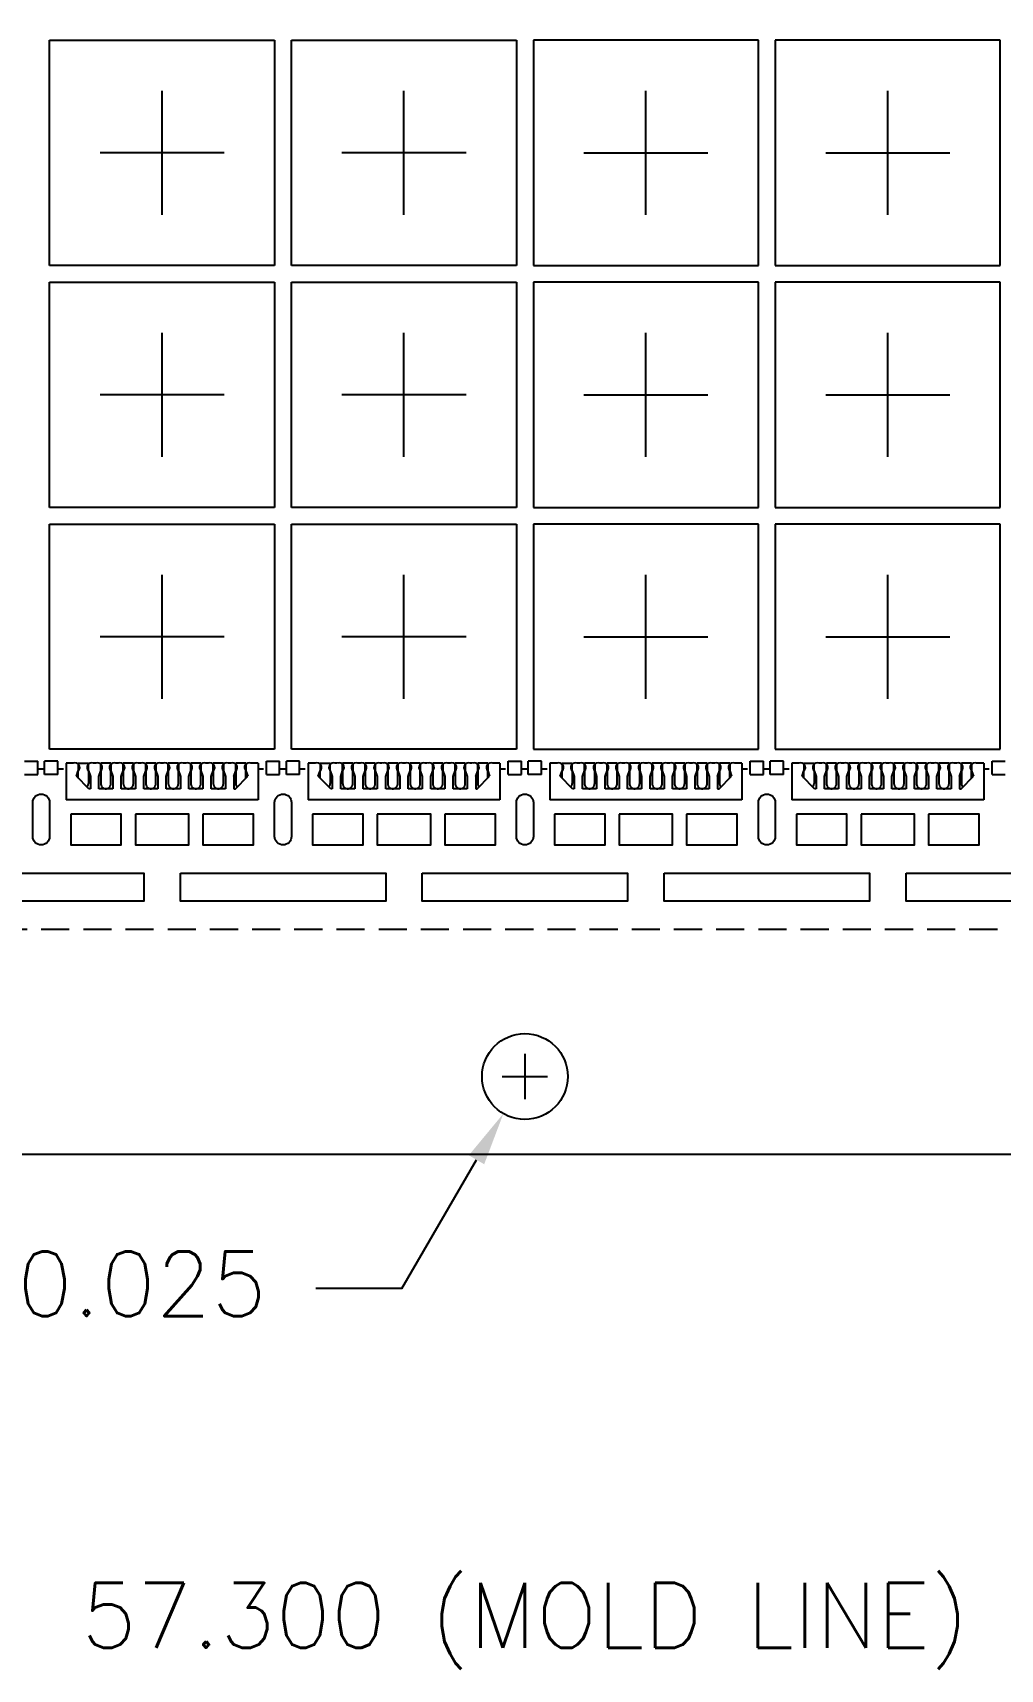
# Model space of a CAD drawing. Extents: x 580 to 695, y -153 to -2.
# Drawn here: x 627.75 to 644.95, y -90.44 to -61.36 of the extents above; entities that cross this region are included whole.
import ezdxf

# ---------------------------------------------------------------- set-up
doc = ezdxf.new("R2010")
doc.units = 0
doc.header["$LTSCALE"] = 5
doc.header["$MEASUREMENT"] = 0
doc.linetypes.add('CENTER', pattern=[2, 1.25, -0.25, 0.25, -0.25])
doc.linetypes.add('HIDDEN', pattern=[0.375, 0.25, -0.125])
doc.layers.add('1', color=7, linetype='CONTINUOUS')
doc.layers.add('1D', color=4, linetype='CONTINUOUS')
doc.styles.add('SIMPLEX', font='SIMPLEX')

msp = doc.modelspace()

# ---------------------------------------------------------------- linework, layer by layer
at = {"layer": '1'}
for p, q in [((627.607, -74.305), (627.842, -74.305)), ((627.842, -74.54), (627.842, -74.305)), ((627.962, -74.54), (627.962, -74.305)), ((628.197, -74.305), (627.962, -74.305)), ((628.197, -74.54), (628.197, -74.305)), ((628.473, -74.34), (628.347, -74.34)), ((628.562, -74.359), (628.562, -74.479)), ((628.742, -74.479), (628.742, -74.359)), ((628.873, -74.34), (628.831, -74.34)), ((628.962, -74.479), (628.962, -74.359)), ((629.142, -74.359), (629.142, -74.479)), ((629.273, -74.34), (629.231, -74.34)), ((629.362, -74.479), (629.362, -74.359)), ((629.542, -74.359), (629.542, -74.479)), ((629.673, -74.34), (629.631, -74.34)), ((629.762, -74.479), (629.762, -74.359)), ((629.942, -74.359), (629.942, -74.479)), ((630.073, -74.34), (630.031, -74.34)), ((630.162, -74.479), (630.162, -74.359)), ((630.342, -74.359), (630.342, -74.479)), ((630.473, -74.34), (630.431, -74.34)), ((630.562, -74.479), (630.562, -74.359)), ((630.742, -74.359), (630.742, -74.479)), ((630.873, -74.34), (630.831, -74.34)), ((630.962, -74.479), (630.962, -74.359)), ((631.142, -74.359), (631.142, -74.479)), ((631.273, -74.34), (631.231, -74.34)), ((631.362, -74.479), (631.362, -74.359)), ((631.542, -74.359), (631.542, -74.479)), ((631.757, -74.34), (631.631, -74.34)), ((631.907, -74.305), (632.142, -74.305)), ((631.907, -74.54), (631.907, -74.305)), ((632.142, -74.54), (632.142, -74.305)), ((632.262, -74.54), (632.262, -74.305)), ((632.497, -74.305), (632.262, -74.305)), ((632.497, -74.54), (632.497, -74.305)), ((632.773, -74.34), (632.647, -74.34)), ((632.862, -74.359), (632.862, -74.479)), ((633.042, -74.479), (633.042, -74.359)), ((633.173, -74.34), (633.131, -74.34)), ((633.262, -74.479), (633.262, -74.359)), ((633.442, -74.359), (633.442, -74.479)), ((633.573, -74.34), (633.531, -74.34)), ((633.662, -74.479), (633.662, -74.359)), ((633.842, -74.359), (633.842, -74.479)), ((633.973, -74.34), (633.931, -74.34)), ((634.062, -74.479), (634.062, -74.359)), ((634.242, -74.359), (634.242, -74.479)), ((634.373, -74.34), (634.331, -74.34)), ((634.462, -74.479), (634.462, -74.359)), ((634.642, -74.359), (634.642, -74.479)), ((634.773, -74.34), (634.731, -74.34)), ((634.862, -74.479), (634.862, -74.359)), ((635.042, -74.359), (635.042, -74.479)), ((635.173, -74.34), (635.131, -74.34)), ((635.262, -74.479), (635.262, -74.359)), ((635.442, -74.359), (635.442, -74.479)), ((635.573, -74.34), (635.531, -74.34)), ((635.662, -74.479), (635.662, -74.359)), ((635.842, -74.359), (635.842, -74.479)), ((636.057, -74.34), (635.931, -74.34)), ((636.207, -74.305), (636.442, -74.305)), ((636.207, -74.54), (636.207, -74.305)), ((636.442, -74.54), (636.442, -74.305)), ((636.562, -74.54), (636.562, -74.305)), ((636.797, -74.305), (636.562, -74.305)), ((636.797, -74.54), (636.797, -74.305)), ((637.073, -74.34), (636.947, -74.34)), ((637.162, -74.359), (637.162, -74.479)), ((637.342, -74.479), (637.342, -74.359)), ((637.473, -74.34), (637.431, -74.34)), ((637.562, -74.479), (637.562, -74.359)), ((637.742, -74.359), (637.742, -74.479)), ((637.873, -74.34), (637.831, -74.34)), ((637.962, -74.479), (637.962, -74.359)), ((638.142, -74.359), (638.142, -74.479)), ((638.273, -74.34), (638.231, -74.34)), ((638.362, -74.479), (638.362, -74.359)), ((638.542, -74.359), (638.542, -74.479)), ((638.673, -74.34), (638.631, -74.34)), ((638.762, -74.479), (638.762, -74.359)), ((638.942, -74.359), (638.942, -74.479)), ((639.073, -74.34), (639.031, -74.34)), ((639.162, -74.479), (639.162, -74.359)), ((639.342, -74.359), (639.342, -74.479)), ((639.473, -74.34), (639.431, -74.34)), ((639.562, -74.479), (639.562, -74.359)), ((639.742, -74.359), (639.742, -74.479)), ((639.873, -74.34), (639.831, -74.34)), ((639.962, -74.479), (639.962, -74.359)), ((640.142, -74.359), (640.142, -74.479)), ((640.357, -74.34), (640.231, -74.34)), ((640.507, -74.305), (640.742, -74.305)), ((640.507, -74.54), (640.507, -74.305)), ((640.742, -74.54), (640.742, -74.305)), ((640.862, -74.54), (640.862, -74.305)), ((641.097, -74.305), (640.862, -74.305)), ((641.097, -74.54), (641.097, -74.305)), ((641.373, -74.34), (641.247, -74.34)), ((641.462, -74.359), (641.462, -74.479)), ((641.642, -74.479), (641.642, -74.359)), ((641.773, -74.34), (641.731, -74.34)), ((641.862, -74.479), (641.862, -74.359)), ((642.042, -74.359), (642.042, -74.479)), ((642.173, -74.34), (642.131, -74.34)), ((642.262, -74.479), (642.262, -74.359)), ((642.442, -74.359), (642.442, -74.479)), ((642.573, -74.34), (642.531, -74.34)), ((642.662, -74.479), (642.662, -74.359)), ((642.842, -74.359), (642.842, -74.479)), ((642.973, -74.34), (642.931, -74.34)), ((643.062, -74.479), (643.062, -74.359)), ((643.242, -74.359), (643.242, -74.479)), ((643.373, -74.34), (643.331, -74.34)), ((643.462, -74.479), (643.462, -74.359)), ((643.642, -74.359), (643.642, -74.479)), ((643.773, -74.34), (643.731, -74.34)), ((643.862, -74.479), (643.862, -74.359)), ((644.042, -74.359), (644.042, -74.479)), ((644.173, -74.34), (644.131, -74.34)), ((644.262, -74.479), (644.262, -74.359)), ((644.442, -74.359), (644.442, -74.479)), ((644.657, -74.34), (644.531, -74.34)), ((644.807, -74.305), (645.042, -74.305)), ((644.807, -74.54), (644.807, -74.305)), ((627.607, -74.54), (627.842, -74.54)), ((628.197, -74.54), (627.962, -74.54)), ((628.529, -74.575), (628.562, -74.479)), ((628.749, -74.795), (628.529, -74.575)), ((628.742, -74.479), (628.777, -74.58)), ((628.777, -74.58), (628.777, -74.795)), ((628.927, -74.58), (628.962, -74.479)), ((628.927, -74.795), (628.927, -74.58)), ((629.142, -74.479), (629.177, -74.58)), ((629.177, -74.58), (629.177, -74.795)), ((629.327, -74.58), (629.362, -74.479)), ((629.327, -74.795), (629.327, -74.58)), ((629.542, -74.479), (629.577, -74.58)), ((629.577, -74.58), (629.577, -74.795)), ((629.727, -74.58), (629.762, -74.479)), ((629.727, -74.795), (629.727, -74.58)), ((629.942, -74.479), (629.977, -74.58)), ((629.977, -74.58), (629.977, -74.795)), ((630.127, -74.58), (630.162, -74.479)), ((630.127, -74.795), (630.127, -74.58)), ((630.342, -74.479), (630.377, -74.58)), ((630.377, -74.58), (630.377, -74.795)), ((630.527, -74.58), (630.562, -74.479)), ((630.527, -74.795), (630.527, -74.58)), ((630.742, -74.479), (630.777, -74.58)), ((630.777, -74.58), (630.777, -74.795)), ((630.927, -74.58), (630.962, -74.479)), ((630.927, -74.795), (630.927, -74.58)), ((631.142, -74.479), (631.177, -74.58)), ((631.177, -74.58), (631.177, -74.795)), ((631.327, -74.58), (631.362, -74.479)), ((631.327, -74.58), (631.327, -74.795)), ((631.355, -74.795), (631.575, -74.575)), ((631.542, -74.479), (631.575, -74.575)), ((631.907, -74.54), (632.142, -74.54)), ((632.497, -74.54), (632.262, -74.54)), ((632.829, -74.575), (632.862, -74.479)), ((633.049, -74.795), (632.829, -74.575)), ((633.042, -74.479), (633.077, -74.58)), ((633.077, -74.58), (633.077, -74.795)), ((633.227, -74.58), (633.262, -74.479)), ((633.227, -74.795), (633.227, -74.58)), ((633.442, -74.479), (633.477, -74.58)), ((633.477, -74.58), (633.477, -74.795)), ((633.627, -74.58), (633.662, -74.479)), ((633.627, -74.795), (633.627, -74.58)), ((633.842, -74.479), (633.877, -74.58)), ((633.877, -74.58), (633.877, -74.795)), ((634.027, -74.58), (634.062, -74.479)), ((634.027, -74.795), (634.027, -74.58)), ((634.242, -74.479), (634.277, -74.58)), ((634.277, -74.58), (634.277, -74.795)), ((634.427, -74.58), (634.462, -74.479)), ((634.427, -74.795), (634.427, -74.58)), ((634.642, -74.479), (634.677, -74.58)), ((634.677, -74.58), (634.677, -74.795)), ((634.827, -74.58), (634.862, -74.479)), ((634.827, -74.795), (634.827, -74.58)), ((635.042, -74.479), (635.077, -74.58)), ((635.077, -74.58), (635.077, -74.795)), ((635.227, -74.58), (635.262, -74.479)), ((635.227, -74.795), (635.227, -74.58)), ((635.442, -74.479), (635.477, -74.58)), ((635.477, -74.58), (635.477, -74.795)), ((635.627, -74.58), (635.662, -74.479)), ((635.627, -74.58), (635.627, -74.795)), ((635.655, -74.795), (635.875, -74.575)), ((635.842, -74.479), (635.875, -74.575)), ((636.207, -74.54), (636.442, -74.54)), ((636.797, -74.54), (636.562, -74.54)), ((637.129, -74.575), (637.162, -74.479)), ((637.349, -74.795), (637.129, -74.575)), ((637.342, -74.479), (637.377, -74.58)), ((637.377, -74.58), (637.377, -74.795)), ((637.527, -74.58), (637.562, -74.479)), ((637.527, -74.795), (637.527, -74.58)), ((637.742, -74.479), (637.777, -74.58)), ((637.777, -74.58), (637.777, -74.795)), ((637.927, -74.58), (637.962, -74.479)), ((637.927, -74.795), (637.927, -74.58)), ((638.142, -74.479), (638.177, -74.58)), ((638.177, -74.58), (638.177, -74.795)), ((638.327, -74.58), (638.362, -74.479)), ((638.327, -74.795), (638.327, -74.58)), ((638.542, -74.479), (638.577, -74.58)), ((638.577, -74.58), (638.577, -74.795)), ((638.727, -74.58), (638.762, -74.479)), ((638.727, -74.795), (638.727, -74.58)), ((638.942, -74.479), (638.977, -74.58)), ((638.977, -74.58), (638.977, -74.795)), ((639.127, -74.58), (639.162, -74.479)), ((639.127, -74.795), (639.127, -74.58)), ((639.342, -74.479), (639.377, -74.58)), ((639.377, -74.58), (639.377, -74.795)), ((639.527, -74.58), (639.562, -74.479)), ((639.527, -74.795), (639.527, -74.58)), ((639.742, -74.479), (639.777, -74.58)), ((639.777, -74.58), (639.777, -74.795)), ((639.927, -74.58), (639.962, -74.479)), ((639.927, -74.58), (639.927, -74.795)), ((639.955, -74.795), (640.175, -74.575)), ((640.142, -74.479), (640.175, -74.575)), ((640.507, -74.54), (640.742, -74.54)), ((641.097, -74.54), (640.862, -74.54)), ((641.429, -74.575), (641.462, -74.479)), ((641.649, -74.795), (641.429, -74.575)), ((641.642, -74.479), (641.677, -74.58)), ((641.677, -74.58), (641.677, -74.795)), ((641.827, -74.58), (641.862, -74.479)), ((641.827, -74.795), (641.827, -74.58)), ((642.042, -74.479), (642.077, -74.58)), ((642.077, -74.58), (642.077, -74.795)), ((642.227, -74.58), (642.262, -74.479)), ((642.227, -74.795), (642.227, -74.58)), ((642.442, -74.479), (642.477, -74.58)), ((642.477, -74.58), (642.477, -74.795)), ((642.627, -74.58), (642.662, -74.479)), ((642.627, -74.795), (642.627, -74.58)), ((642.842, -74.479), (642.877, -74.58)), ((642.877, -74.58), (642.877, -74.795)), ((643.027, -74.58), (643.062, -74.479)), ((643.027, -74.795), (643.027, -74.58)), ((643.242, -74.479), (643.277, -74.58)), ((643.277, -74.58), (643.277, -74.795)), ((643.427, -74.58), (643.462, -74.479)), ((643.427, -74.795), (643.427, -74.58)), ((643.642, -74.479), (643.677, -74.58)), ((643.677, -74.58), (643.677, -74.795)), ((643.827, -74.58), (643.862, -74.479)), ((643.827, -74.795), (643.827, -74.58)), ((644.042, -74.479), (644.077, -74.58)), ((644.077, -74.58), (644.077, -74.795)), ((644.227, -74.58), (644.262, -74.479)), ((644.227, -74.58), (644.227, -74.795)), ((644.255, -74.795), (644.475, -74.575)), ((644.442, -74.479), (644.475, -74.575)), ((644.807, -74.54), (645.042, -74.54)), ((671.431, -81.295), (601.652, -81.295))]:
    msp.add_line(p, q, dxfattribs=at)
at = {"layer": '1', "color": 7}
for p, q in [((628.347, -74.34), (628.347, -74.995)), ((631.757, -74.34), (631.757, -74.995)), ((632.647, -74.34), (632.647, -74.995)), ((636.057, -74.34), (636.057, -74.995)), ((636.947, -74.34), (636.947, -74.995)), ((640.357, -74.34), (640.357, -74.995)), ((641.247, -74.34), (641.247, -74.995)), ((644.657, -74.34), (644.657, -74.995)), ((631.757, -74.995), (628.347, -74.995)), ((628.777, -74.795), (628.749, -74.795)), ((629.177, -74.795), (628.927, -74.795)), ((629.577, -74.795), (629.327, -74.795)), ((629.977, -74.795), (629.727, -74.795)), ((630.377, -74.795), (630.127, -74.795)), ((630.777, -74.795), (630.527, -74.795)), ((631.177, -74.795), (630.927, -74.795)), ((631.327, -74.795), (631.355, -74.795)), ((636.057, -74.995), (632.647, -74.995)), ((633.077, -74.795), (633.049, -74.795)), ((633.477, -74.795), (633.227, -74.795)), ((633.877, -74.795), (633.627, -74.795)), ((634.277, -74.795), (634.027, -74.795)), ((634.677, -74.795), (634.427, -74.795)), ((635.077, -74.795), (634.827, -74.795)), ((635.477, -74.795), (635.227, -74.795)), ((635.627, -74.795), (635.655, -74.795)), ((640.357, -74.995), (636.947, -74.995)), ((637.377, -74.795), (637.349, -74.795)), ((637.777, -74.795), (637.527, -74.795)), ((638.177, -74.795), (637.927, -74.795)), ((638.577, -74.795), (638.327, -74.795)), ((638.977, -74.795), (638.727, -74.795)), ((639.377, -74.795), (639.127, -74.795)), ((639.777, -74.795), (639.527, -74.795)), ((639.927, -74.795), (639.955, -74.795)), ((644.657, -74.995), (641.247, -74.995)), ((641.677, -74.795), (641.649, -74.795)), ((642.077, -74.795), (641.827, -74.795)), ((642.477, -74.795), (642.227, -74.795)), ((642.877, -74.795), (642.627, -74.795)), ((643.277, -74.795), (643.027, -74.795)), ((643.677, -74.795), (643.427, -74.795)), ((644.077, -74.795), (643.827, -74.795)), ((644.227, -74.795), (644.255, -74.795))]:
    msp.add_line(p, q, dxfattribs=at)
at = {"layer": '1', "ltscale": 10}
for points in [[(628.052, -75.04), (628.052, -75.645, -1), (627.752, -75.645), (627.752, -75.04, -1)], [(632.352, -75.04), (632.352, -75.645, -1), (632.052, -75.645), (632.052, -75.04, -1)], [(636.652, -75.04), (636.652, -75.645, -1), (636.352, -75.645), (636.352, -75.04, -1)], [(640.952, -75.04), (640.952, -75.645, -1), (640.652, -75.645), (640.652, -75.04, -1)]]:
    msp.add_lwpolyline(points, format="xyb", close=True, dxfattribs=at)
for points in [[(628.427, -75.245), (628.427, -75.795), (629.327, -75.795), (629.327, -75.245)], [(629.577, -75.245), (629.577, -75.795), (630.527, -75.795), (630.527, -75.245)], [(630.777, -75.245), (630.777, -75.795), (631.677, -75.795), (631.677, -75.245)], [(632.727, -75.245), (632.727, -75.795), (633.627, -75.795), (633.627, -75.245)], [(633.877, -75.245), (633.877, -75.795), (634.827, -75.795), (634.827, -75.245)], [(635.077, -75.245), (635.077, -75.795), (635.977, -75.795), (635.977, -75.245)], [(637.027, -75.245), (637.027, -75.795), (637.927, -75.795), (637.927, -75.245)], [(638.177, -75.245), (638.177, -75.795), (639.127, -75.795), (639.127, -75.245)], [(639.377, -75.245), (639.377, -75.795), (640.277, -75.795), (640.277, -75.245)], [(641.327, -75.245), (641.327, -75.795), (642.227, -75.795), (642.227, -75.245)], [(642.477, -75.245), (642.477, -75.795), (643.427, -75.795), (643.427, -75.245)], [(643.677, -75.245), (643.677, -75.795), (644.577, -75.795), (644.577, -75.245)], [(626.077, -76.295), (629.727, -76.295), (629.727, -76.795), (626.077, -76.795)], [(630.377, -76.295), (634.027, -76.295), (634.027, -76.795), (630.377, -76.795)], [(634.677, -76.295), (638.327, -76.295), (638.327, -76.795), (634.677, -76.795)], [(638.977, -76.295), (642.627, -76.295), (642.627, -76.795), (638.977, -76.795)], [(643.277, -76.295), (646.927, -76.295), (646.927, -76.795), (643.277, -76.795)]]:
    msp.add_lwpolyline(points, close=True, dxfattribs=at)
at = {"layer": '1'}
msp.add_circle((636.502, -79.91), 0.762, dxfattribs=at)
for centre, start, end in [((628.503, -74.419), 314.7159, 110.4592), ((628.802, -74.419), 69.5408, 225.2841), ((628.903, -74.419), 314.7159, 110.4592), ((629.202, -74.419), 69.5408, 225.2841), ((629.303, -74.419), 314.7159, 110.4592), ((629.602, -74.419), 69.5408, 225.2841), ((629.703, -74.419), 314.7159, 110.4592), ((630.002, -74.419), 69.5408, 225.2841), ((630.103, -74.419), 314.7159, 110.4592), ((630.402, -74.419), 69.5408, 225.2841), ((630.503, -74.419), 314.7159, 110.4592), ((630.802, -74.419), 69.5408, 225.2841), ((630.903, -74.419), 314.7159, 110.4592), ((631.202, -74.419), 69.5408, 225.2841), ((631.303, -74.419), 314.7159, 110.4592), ((631.602, -74.419), 69.5408, 225.2841), ((632.803, -74.419), 314.7159, 110.4592), ((633.102, -74.419), 69.5408, 225.2841), ((633.203, -74.419), 314.7159, 110.4592), ((633.502, -74.419), 69.5408, 225.2841), ((633.603, -74.419), 314.7159, 110.4592), ((633.902, -74.419), 69.5408, 225.2841), ((634.003, -74.419), 314.7159, 110.4592), ((634.302, -74.419), 69.5408, 225.2841), ((634.403, -74.419), 314.7159, 110.4592), ((634.702, -74.419), 69.5408, 225.2841), ((634.803, -74.419), 314.7159, 110.4592), ((635.102, -74.419), 69.5408, 225.2841), ((635.203, -74.419), 314.7159, 110.4592), ((635.502, -74.419), 69.5408, 225.2841), ((635.603, -74.419), 314.7159, 110.4592), ((635.902, -74.419), 69.5408, 225.2841), ((637.103, -74.419), 314.7159, 110.4592), ((637.402, -74.419), 69.5408, 225.2841), ((637.503, -74.419), 314.7159, 110.4592), ((637.802, -74.419), 69.5408, 225.2841), ((637.903, -74.419), 314.7159, 110.4592), ((638.202, -74.419), 69.5408, 225.2841), ((638.303, -74.419), 314.7159, 110.4592), ((638.602, -74.419), 69.5408, 225.2841), ((638.703, -74.419), 314.7159, 110.4592), ((639.002, -74.419), 69.5408, 225.2841), ((639.103, -74.419), 314.7159, 110.4592), ((639.402, -74.419), 69.5408, 225.2841), ((639.503, -74.419), 314.7159, 110.4592), ((639.802, -74.419), 69.5408, 225.2841), ((639.903, -74.419), 314.7159, 110.4592), ((640.202, -74.419), 69.5408, 225.2841), ((641.403, -74.419), 314.7159, 110.4592), ((641.702, -74.419), 69.5408, 225.2841), ((641.803, -74.419), 314.7159, 110.4592), ((642.102, -74.419), 69.5408, 225.2841), ((642.203, -74.419), 314.7159, 110.4592), ((642.502, -74.419), 69.5408, 225.2841), ((642.603, -74.419), 314.7159, 110.4592), ((642.902, -74.419), 69.5408, 225.2841), ((643.003, -74.419), 314.7159, 110.4592), ((643.302, -74.419), 69.5408, 225.2841), ((643.403, -74.419), 314.7159, 110.4592), ((643.702, -74.419), 69.5408, 225.2841), ((643.803, -74.419), 314.7159, 110.4592), ((644.102, -74.419), 69.5408, 225.2841), ((644.203, -74.419), 314.7159, 110.4592), ((644.502, -74.419), 69.5408, 225.2841)]:
    msp.add_arc(centre, 0.0843, start, end, dxfattribs=at)
at = {"layer": '1D', "linetype": 'CENTER'}
for p, q in [((630.052, -64.598), (630.052, -62.392)), ((634.352, -64.598), (634.352, -62.392)), ((638.652, -64.598), (638.652, -62.392)), ((642.952, -64.598), (642.952, -62.392)), ((631.155, -63.495), (628.949, -63.495)), ((635.455, -63.495), (633.249, -63.495)), ((637.549, -63.495), (639.755, -63.495)), ((641.849, -63.495), (644.055, -63.495)), ((630.052, -68.898), (630.052, -66.692)), ((634.352, -68.898), (634.352, -66.692)), ((638.652, -68.898), (638.652, -66.692)), ((642.952, -68.898), (642.952, -66.692)), ((631.155, -67.795), (628.949, -67.795)), ((635.455, -67.795), (633.249, -67.795)), ((637.549, -67.795), (639.755, -67.795)), ((641.849, -67.795), (644.055, -67.795)), ((630.052, -73.198), (630.052, -70.992)), ((634.352, -73.198), (634.352, -70.992)), ((638.652, -73.198), (638.652, -70.992)), ((642.952, -73.198), (642.952, -70.992)), ((631.155, -72.095), (628.949, -72.095)), ((635.455, -72.095), (633.249, -72.095)), ((637.549, -72.095), (639.755, -72.095)), ((641.849, -72.095), (644.055, -72.095)), ((636.502, -79.508), (636.502, -80.312)), ((636.1, -79.91), (636.904, -79.91))]:
    msp.add_line(p, q, dxfattribs=at)
at = {"layer": '1D', "linetype": 'HIDDEN', "ltscale": 0.08}
for p, q in [((627.842, -74.44), (627.962, -74.44)), ((628.197, -74.44), (628.347, -74.44)), ((631.757, -74.44), (631.907, -74.44)), ((632.142, -74.44), (632.262, -74.44)), ((632.497, -74.44), (632.647, -74.44)), ((636.057, -74.44), (636.207, -74.44)), ((636.442, -74.44), (636.562, -74.44)), ((636.797, -74.44), (636.947, -74.44)), ((640.357, -74.44), (640.507, -74.44)), ((640.742, -74.44), (640.862, -74.44)), ((641.097, -74.44), (641.247, -74.44)), ((644.657, -74.44), (644.807, -74.44))]:
    msp.add_line(p, q, dxfattribs=at)
at = {"layer": '1D'}
for q in [(635.641, -81.39), (632.785, -83.676)]:
    msp.add_line((634.311, -83.676), q, dxfattribs=at)
at = {"layer": '1D', "color": 4, "linetype": 'HIDDEN', "ltscale": 0.4}
msp.add_lwpolyline([(665.152, -15.295), (665.152, -77.295), (607.852, -77.295), (607.852, -15.295)], close=True, dxfattribs=at)
at = {"layer": '1D', "color": 2, "linetype": 'CENTER', "ltscale": 0.8}
for points in [[(628.052, -65.495), (628.052, -61.495), (632.052, -61.495), (632.052, -65.495)], [(632.352, -65.495), (632.352, -61.495), (636.352, -61.495), (636.352, -65.495)], [(640.652, -65.495), (640.652, -61.495), (636.652, -61.495), (636.652, -65.495)], [(644.952, -65.495), (644.952, -61.495), (640.952, -61.495), (640.952, -65.495)], [(628.052, -69.795), (628.052, -65.795), (632.052, -65.795), (632.052, -69.795)], [(632.352, -69.795), (632.352, -65.795), (636.352, -65.795), (636.352, -69.795)], [(640.652, -69.795), (640.652, -65.795), (636.652, -65.795), (636.652, -69.795)], [(644.952, -69.795), (644.952, -65.795), (640.952, -65.795), (640.952, -69.795)], [(628.052, -74.095), (628.052, -70.095), (632.052, -70.095), (632.052, -74.095)], [(632.352, -74.095), (632.352, -70.095), (636.352, -70.095), (636.352, -74.095)], [(640.652, -74.095), (640.652, -70.095), (636.652, -70.095), (636.652, -74.095)], [(644.952, -74.095), (644.952, -70.095), (640.952, -70.095), (640.952, -74.095)]]:
    msp.add_lwpolyline(points, close=True, dxfattribs=at)
at = {"layer": '1D', "linetype": 'HIDDEN', "ltscale": 0.3}
for points in [[(628.562, -74.359), (628.562, -74.34), (628.742, -74.34), (628.742, -74.359)], [(629.142, -74.359), (629.142, -74.34), (628.962, -74.34), (628.962, -74.359)], [(629.542, -74.359), (629.542, -74.34), (629.362, -74.34), (629.362, -74.359)], [(629.942, -74.359), (629.942, -74.34), (629.762, -74.34), (629.762, -74.359)], [(630.342, -74.359), (630.342, -74.34), (630.162, -74.34), (630.162, -74.359)], [(630.742, -74.359), (630.742, -74.34), (630.562, -74.34), (630.562, -74.359)], [(631.142, -74.359), (631.142, -74.34), (630.962, -74.34), (630.962, -74.359)], [(631.542, -74.359), (631.542, -74.34), (631.362, -74.34), (631.362, -74.359)], [(632.862, -74.359), (632.862, -74.34), (633.042, -74.34), (633.042, -74.359)], [(633.442, -74.359), (633.442, -74.34), (633.262, -74.34), (633.262, -74.359)], [(633.842, -74.359), (633.842, -74.34), (633.662, -74.34), (633.662, -74.359)], [(634.242, -74.359), (634.242, -74.34), (634.062, -74.34), (634.062, -74.359)], [(634.642, -74.359), (634.642, -74.34), (634.462, -74.34), (634.462, -74.359)], [(635.042, -74.359), (635.042, -74.34), (634.862, -74.34), (634.862, -74.359)], [(635.442, -74.359), (635.442, -74.34), (635.262, -74.34), (635.262, -74.359)], [(635.842, -74.359), (635.842, -74.34), (635.662, -74.34), (635.662, -74.359)], [(637.162, -74.359), (637.162, -74.34), (637.342, -74.34), (637.342, -74.359)], [(637.742, -74.359), (637.742, -74.34), (637.562, -74.34), (637.562, -74.359)], [(638.142, -74.359), (638.142, -74.34), (637.962, -74.34), (637.962, -74.359)], [(638.542, -74.359), (638.542, -74.34), (638.362, -74.34), (638.362, -74.359)], [(638.942, -74.359), (638.942, -74.34), (638.762, -74.34), (638.762, -74.359)], [(639.342, -74.359), (639.342, -74.34), (639.162, -74.34), (639.162, -74.359)], [(639.742, -74.359), (639.742, -74.34), (639.562, -74.34), (639.562, -74.359)], [(640.142, -74.359), (640.142, -74.34), (639.962, -74.34), (639.962, -74.359)], [(641.462, -74.359), (641.462, -74.34), (641.642, -74.34), (641.642, -74.359)], [(642.042, -74.359), (642.042, -74.34), (641.862, -74.34), (641.862, -74.359)], [(642.442, -74.359), (642.442, -74.34), (642.262, -74.34), (642.262, -74.359)], [(642.842, -74.359), (642.842, -74.34), (642.662, -74.34), (642.662, -74.359)], [(643.242, -74.359), (643.242, -74.34), (643.062, -74.34), (643.062, -74.359)], [(643.642, -74.359), (643.642, -74.34), (643.462, -74.34), (643.462, -74.359)], [(644.042, -74.359), (644.042, -74.34), (643.862, -74.34), (643.862, -74.359)], [(644.442, -74.359), (644.442, -74.34), (644.262, -74.34), (644.262, -74.359)], [(628.562, -74.608), (628.562, -74.479)], [(631.542, -74.608), (631.542, -74.479)], [(632.862, -74.608), (632.862, -74.479)], [(635.842, -74.608), (635.842, -74.479)], [(637.162, -74.608), (637.162, -74.479)], [(640.142, -74.608), (640.142, -74.479)], [(641.462, -74.608), (641.462, -74.479)], [(644.442, -74.608), (644.442, -74.479)]]:
    msp.add_lwpolyline(points, dxfattribs=at)
for points in [[(628.742, -74.479), (628.742, -74.705, -0.184483), (628.719, -74.765, -0.175674)], [(628.962, -74.479), (628.962, -74.705, 1), (629.142, -74.705), (629.142, -74.479)], [(629.362, -74.479), (629.362, -74.705, 1), (629.542, -74.705), (629.542, -74.479)], [(629.762, -74.479), (629.762, -74.705, 1), (629.942, -74.705), (629.942, -74.479)], [(630.162, -74.479), (630.162, -74.705, 1), (630.342, -74.705), (630.342, -74.479)], [(630.562, -74.479), (630.562, -74.705, 1), (630.742, -74.705), (630.742, -74.479)], [(630.962, -74.479), (630.962, -74.705, 1), (631.142, -74.705), (631.142, -74.479)], [(631.362, -74.479), (631.362, -74.705, 0.184483), (631.385, -74.765, 0.175674)], [(633.042, -74.479), (633.042, -74.705, -0.184483), (633.019, -74.765, -0.175674)], [(633.262, -74.479), (633.262, -74.705, 1), (633.442, -74.705), (633.442, -74.479)], [(633.662, -74.479), (633.662, -74.705, 1), (633.842, -74.705), (633.842, -74.479)], [(634.062, -74.479), (634.062, -74.705, 1), (634.242, -74.705), (634.242, -74.479)], [(634.462, -74.479), (634.462, -74.705, 1), (634.642, -74.705), (634.642, -74.479)], [(634.862, -74.479), (634.862, -74.705, 1), (635.042, -74.705), (635.042, -74.479)], [(635.262, -74.479), (635.262, -74.705, 1), (635.442, -74.705), (635.442, -74.479)], [(635.662, -74.479), (635.662, -74.705, 0.184483), (635.685, -74.765, 0.175674)], [(637.342, -74.479), (637.342, -74.705, -0.184483), (637.319, -74.765, -0.175674)], [(637.562, -74.479), (637.562, -74.705, 1), (637.742, -74.705), (637.742, -74.479)], [(637.962, -74.479), (637.962, -74.705, 1), (638.142, -74.705), (638.142, -74.479)], [(638.362, -74.479), (638.362, -74.705, 1), (638.542, -74.705), (638.542, -74.479)], [(638.762, -74.479), (638.762, -74.705, 1), (638.942, -74.705), (638.942, -74.479)], [(639.162, -74.479), (639.162, -74.705, 1), (639.342, -74.705), (639.342, -74.479)], [(639.562, -74.479), (639.562, -74.705, 1), (639.742, -74.705), (639.742, -74.479)], [(639.962, -74.479), (639.962, -74.705, 0.184483), (639.985, -74.765, 0.175674)], [(641.642, -74.479), (641.642, -74.705, -0.184483), (641.619, -74.765, -0.175674)], [(641.862, -74.479), (641.862, -74.705, 1), (642.042, -74.705), (642.042, -74.479)], [(642.262, -74.479), (642.262, -74.705, 1), (642.442, -74.705), (642.442, -74.479)], [(642.662, -74.479), (642.662, -74.705, 1), (642.842, -74.705), (642.842, -74.479)], [(643.062, -74.479), (643.062, -74.705, 1), (643.242, -74.705), (643.242, -74.479)], [(643.462, -74.479), (643.462, -74.705, 1), (643.642, -74.705), (643.642, -74.479)], [(643.862, -74.479), (643.862, -74.705, 1), (644.042, -74.705), (644.042, -74.479)], [(644.262, -74.479), (644.262, -74.705, 0.184483), (644.285, -74.765, 0.175674)]]:
    msp.add_lwpolyline(points, format="xyb", dxfattribs=at)
at = {"layer": '1D'}
msp.add_solid([(635.505, -81.31), (635.778, -81.469), (636.119, -80.569)], dxfattribs=at)

# ---------------------------------------------------------------- texts
at = {"layer": '1D', "char_height": 1.15, "attachment_point": 5, "style": 'SIMPLEX'}
for s, insert in [('%%C1.524±0.025', (626.442, -83.592)), ('57.300 (MOLD LINE)', (636.502, -89.677))]:
    msp.add_mtext(s, dxfattribs=dict(at, insert=insert))

doc.saveas('drawing.dxf')
